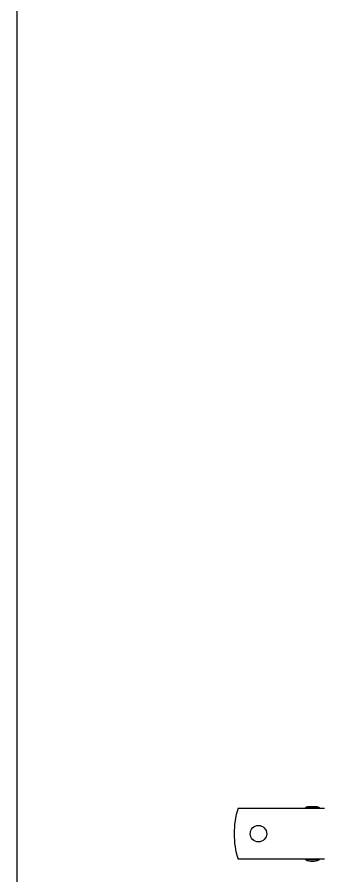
# Model space of a CAD drawing. Extents: x 185245 to 1992634, y -19957 to 755165.
# Drawn here: x 1873717 to 1875135, y 565277 to 569271 of the extents above; entities that cross this region are included whole.
import ezdxf

# ---------------------------------------------------------------- set-up
doc = ezdxf.new("R2010")
doc.units = 0
doc.header["$LTSCALE"] = 1000
doc.header["$MEASUREMENT"] = 0
doc.layers.add('02___PRT_ALL_AXES', color=7, linetype='Continuous')
doc.layers.add('11122', color=7, linetype='Continuous')

msp = doc.modelspace()

# ---------------------------------------------------------------- linework, layer by layer
at = {"color": 0, "linetype": 'Continuous'}
for p, q in [((1874744.7, 565591.8), (1875147.6, 565591.8)), ((1875058.7, 565595.4), (1875058.7, 565591.8)), ((1875122.5, 565595.4), (1875122.5, 565591.8)), ((1875147.6, 565354.8), (1874744.7, 565354.8)), ((1875058.7, 565354.8), (1875058.7, 565351.2)), ((1875122.5, 565354.8), (1875122.5, 565351.2))]:
    msp.add_line(p, q, dxfattribs=at)
msp.add_arc((1875121.3, 565473.3), 394.7, 162.5364, 197.4636, dxfattribs=at)
at = {"layer": '02___PRT_ALL_AXES', "color": 0, "linetype": 'Continuous'}
for p, q in [((1875067.9, 565598.3), (1875058.7, 565595.4)), ((1875122.5, 565595.4), (1875058.7, 565595.4)), ((1875058.7, 565595.4), (1875058.7, 565591.8)), ((1875113.4, 565598.3), (1875067.9, 565598.3)), ((1875113.4, 565598.3), (1875122.5, 565595.4)), ((1875122.5, 565595.4), (1875122.5, 565591.8)), ((1875058.7, 565354.8), (1875058.7, 565351.2)), ((1875122.5, 565351.2), (1875058.7, 565351.2)), ((1875122.5, 565354.8), (1875122.5, 565351.2))]:
    msp.add_line(p, q, dxfattribs=at)
msp.add_circle((1874840, 565473.3), 38.3, dxfattribs=at)
for centre, start, end in [((1875090.6, 565510.1), 104.4775, 110.4873), ((1875090.6, 565510.1), 69.5127, 75.5225), ((1875090.6, 565436.6), 249.5127, 290.4873)]:
    msp.add_arc(centre, 91.1, start, end, dxfattribs=at)
at = {"layer": '11122'}
msp.add_lwpolyline([(1873716.9, 574678.2), (1886093.1, 574678.2), (1886093.1, 562474.8), (1873716.9, 562474.8)], close=True, dxfattribs=at)

doc.saveas('drawing.dxf')
